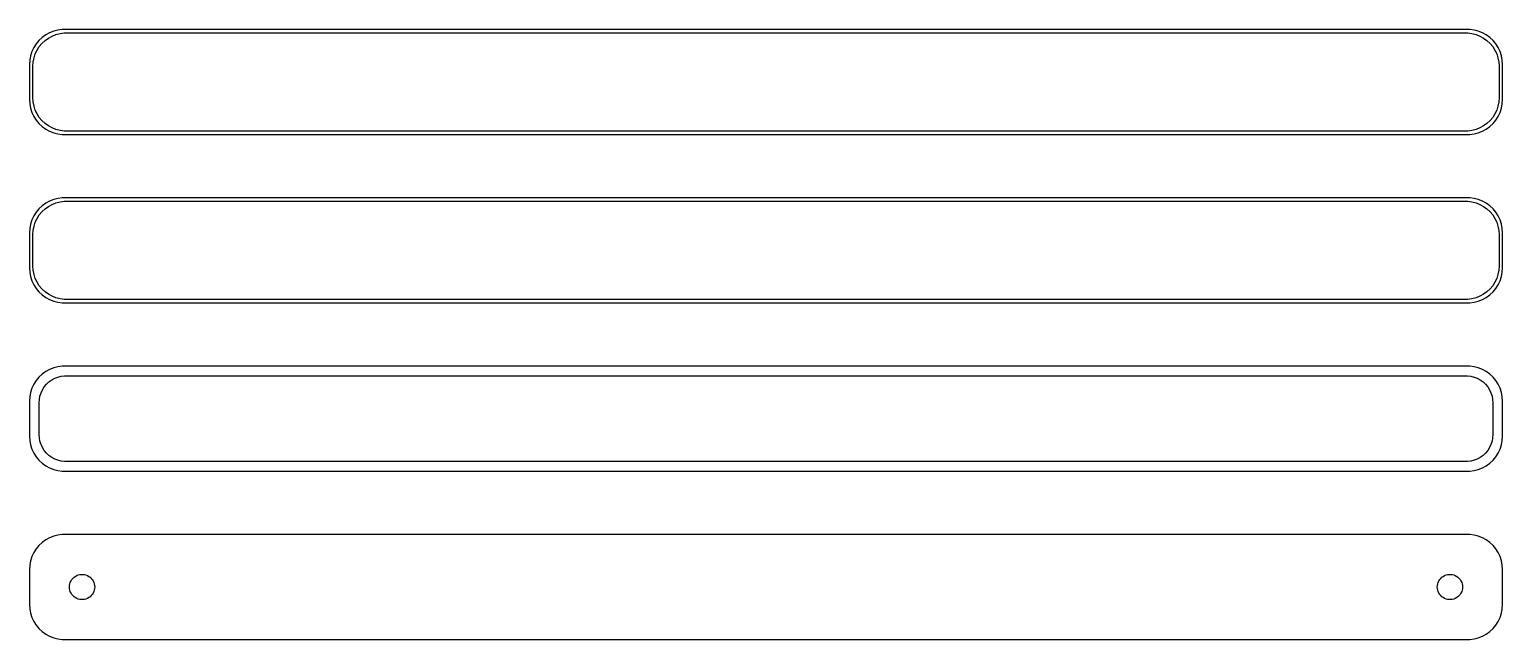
# Model space of a CAD drawing. Header units: metres. Extents: x -105 to 105, y 65 to 151.
import ezdxf

# ---------------------------------------------------------------- set-up
doc = ezdxf.new("R2010")
doc.units = ezdxf.units.M

msp = doc.modelspace()

# ---------------------------------------------------------------- linework, layer by layer
for p, q in [((-101.545, 151.255), (-102.129, 151.024)), ((-100.937, 151.411), (-101.545, 151.255)), ((-100.314, 151.49), (-100.937, 151.411)), ((100.314, 151.49), (-100.314, 151.49)), ((100.937, 151.411), (100.314, 151.49)), ((101.545, 151.255), (100.937, 151.411)), ((102.129, 151.024), (101.545, 151.255)), ((-104.045, 149.439), (-104.382, 148.909)), ((-103.645, 149.923), (-104.045, 149.439)), ((-103.187, 150.353), (-103.645, 149.923)), ((-103.593, 149.042), (-103.213, 149.502)), ((-103.213, 149.502), (-102.778, 149.91)), ((-102.679, 150.722), (-103.187, 150.353)), ((-102.778, 149.91), (-102.295, 150.261)), ((-102.129, 151.024), (-102.679, 150.722)), ((-102.295, 150.261), (-101.772, 150.548)), ((-101.772, 150.548), (-101.218, 150.768)), ((-101.218, 150.768), (-100.64, 150.916)), ((-100.64, 150.916), (-100.048, 150.991)), ((-100.048, 150.991), (100.048, 150.991)), ((100.048, 150.991), (100.64, 150.916)), ((100.64, 150.916), (101.218, 150.768)), ((101.218, 150.768), (101.772, 150.548)), ((101.772, 150.548), (102.295, 150.261)), ((102.679, 150.722), (102.129, 151.024)), ((102.295, 150.261), (102.778, 149.91)), ((103.187, 150.353), (102.679, 150.722)), ((102.778, 149.91), (103.213, 149.502)), ((103.645, 149.923), (103.187, 150.353)), ((103.213, 149.502), (103.593, 149.042)), ((104.045, 149.439), (103.645, 149.923)), ((104.382, 148.909), (104.045, 149.439)), ((-104.961, 147.127), (-105, 146.5)), ((-104.843, 147.743), (-104.961, 147.127)), ((-104.649, 148.341), (-104.843, 147.743)), ((-104.382, 148.909), (-104.649, 148.341)), ((-104.463, 146.845), (-104.351, 147.431)), ((-104.351, 147.431), (-104.166, 147.999)), ((-104.166, 147.999), (-103.912, 148.538)), ((-103.912, 148.538), (-103.593, 149.042)), ((103.593, 149.042), (103.912, 148.538)), ((103.912, 148.538), (104.166, 147.999)), ((104.166, 147.999), (104.351, 147.431)), ((104.351, 147.431), (104.463, 146.845)), ((104.649, 148.341), (104.382, 148.909)), ((104.843, 147.743), (104.649, 148.341)), ((104.961, 147.127), (104.843, 147.743)), ((105, 146.5), (104.961, 147.127)), ((-105, 146.5), (-105, 141.5)), ((-104.5, 146.25), (-104.463, 146.845)), ((-104.5, 141.75), (-104.5, 146.25)), ((104.463, 146.845), (104.5, 146.25)), ((104.5, 146.25), (104.5, 141.75)), ((105, 141.5), (105, 146.5)), ((-105, 141.5), (-104.961, 140.873)), ((-104.961, 140.873), (-104.843, 140.257)), ((-104.463, 141.155), (-104.5, 141.75)), ((-104.351, 140.569), (-104.463, 141.155)), ((104.463, 141.155), (104.351, 140.569)), ((104.5, 141.75), (104.463, 141.155)), ((104.843, 140.257), (104.961, 140.873)), ((104.961, 140.873), (105, 141.5)), ((-104.843, 140.257), (-104.649, 139.659)), ((-104.649, 139.659), (-104.382, 139.091)), ((-104.382, 139.091), (-104.045, 138.561)), ((-104.166, 140.001), (-104.351, 140.569)), ((-103.912, 139.462), (-104.166, 140.001)), ((-103.593, 138.958), (-103.912, 139.462)), ((-103.213, 138.498), (-103.593, 138.958)), ((103.593, 138.958), (103.213, 138.498)), ((103.912, 139.462), (103.593, 138.958)), ((104.166, 140.001), (103.912, 139.462)), ((104.045, 138.561), (104.382, 139.091)), ((104.351, 140.569), (104.166, 140.001)), ((104.382, 139.091), (104.649, 139.659)), ((104.649, 139.659), (104.843, 140.257)), ((-104.045, 138.561), (-103.645, 138.077)), ((-103.645, 138.077), (-103.187, 137.647)), ((-102.778, 138.09), (-103.213, 138.498)), ((-103.187, 137.647), (-102.679, 137.278)), ((-102.295, 137.739), (-102.778, 138.09)), ((-102.679, 137.278), (-102.129, 136.976)), ((-101.772, 137.452), (-102.295, 137.739)), ((-102.129, 136.976), (-101.545, 136.745)), ((-101.218, 137.232), (-101.772, 137.452)), ((-101.545, 136.745), (-100.937, 136.589)), ((-100.64, 137.084), (-101.218, 137.232)), ((-100.937, 136.589), (-100.314, 136.51)), ((-100.048, 137.009), (-100.64, 137.084)), ((-100.314, 136.51), (100.314, 136.51)), ((100.048, 137.009), (-100.048, 137.009)), ((100.64, 137.084), (100.048, 137.009)), ((100.314, 136.51), (100.937, 136.589)), ((101.218, 137.232), (100.64, 137.084)), ((100.937, 136.589), (101.545, 136.745)), ((101.772, 137.452), (101.218, 137.232)), ((101.545, 136.745), (102.129, 136.976)), ((102.295, 137.739), (101.772, 137.452)), ((102.129, 136.976), (102.679, 137.278)), ((102.778, 138.09), (102.295, 137.739)), ((102.679, 137.278), (103.187, 137.647)), ((103.213, 138.498), (102.778, 138.09)), ((103.187, 137.647), (103.645, 138.077)), ((103.645, 138.077), (104.045, 138.561)), ((-103.187, 126.353), (-103.645, 125.923)), ((-102.679, 126.722), (-103.187, 126.353)), ((-102.778, 125.91), (-102.295, 126.261)), ((-102.129, 127.024), (-102.679, 126.722)), ((-102.295, 126.261), (-101.772, 126.548)), ((-101.545, 127.255), (-102.129, 127.024)), ((-101.772, 126.548), (-101.218, 126.768)), ((-100.937, 127.411), (-101.545, 127.255)), ((-101.218, 126.768), (-100.64, 126.916)), ((-100.314, 127.49), (-100.937, 127.411)), ((-100.64, 126.916), (-100.048, 126.991)), ((100.314, 127.49), (-100.314, 127.49)), ((-100.048, 126.991), (100.048, 126.991)), ((100.048, 126.991), (100.64, 126.916)), ((100.937, 127.411), (100.314, 127.49)), ((100.64, 126.916), (101.218, 126.768)), ((101.545, 127.255), (100.937, 127.411)), ((101.218, 126.768), (101.772, 126.548)), ((102.129, 127.024), (101.545, 127.255)), ((101.772, 126.548), (102.295, 126.261)), ((102.679, 126.722), (102.129, 127.024)), ((102.295, 126.261), (102.778, 125.91)), ((103.187, 126.353), (102.679, 126.722)), ((103.645, 125.923), (103.187, 126.353)), ((-104.649, 124.341), (-104.843, 123.743)), ((-104.382, 124.909), (-104.649, 124.341)), ((-104.045, 125.439), (-104.382, 124.909)), ((-104.351, 123.431), (-104.166, 123.999)), ((-104.166, 123.999), (-103.912, 124.538)), ((-103.645, 125.923), (-104.045, 125.439)), ((-103.912, 124.538), (-103.593, 125.042)), ((-103.593, 125.042), (-103.213, 125.502)), ((-103.213, 125.502), (-102.778, 125.91)), ((102.778, 125.91), (103.213, 125.502)), ((103.213, 125.502), (103.593, 125.042)), ((103.593, 125.042), (103.912, 124.538)), ((104.045, 125.439), (103.645, 125.923)), ((103.912, 124.538), (104.166, 123.999)), ((104.382, 124.909), (104.045, 125.439)), ((104.166, 123.999), (104.351, 123.431)), ((104.649, 124.341), (104.382, 124.909)), ((104.843, 123.743), (104.649, 124.341)), ((-104.961, 123.127), (-105, 122.5)), ((-105, 122.5), (-105, 117.5)), ((-104.843, 123.743), (-104.961, 123.127)), ((-104.5, 122.25), (-104.463, 122.845)), ((-104.5, 117.75), (-104.5, 122.25)), ((-104.463, 122.845), (-104.351, 123.431)), ((104.351, 123.431), (104.463, 122.845)), ((104.463, 122.845), (104.5, 122.25)), ((104.5, 122.25), (104.5, 117.75)), ((104.961, 123.127), (104.843, 123.743)), ((105, 122.5), (104.961, 123.127)), ((105, 117.5), (105, 122.5)), ((-104.463, 117.155), (-104.5, 117.75)), ((104.5, 117.75), (104.463, 117.155)), ((-105, 117.5), (-104.961, 116.873)), ((-104.961, 116.873), (-104.843, 116.257)), ((-104.843, 116.257), (-104.649, 115.659)), ((-104.649, 115.659), (-104.382, 115.091)), ((-104.351, 116.569), (-104.463, 117.155)), ((-104.166, 116.001), (-104.351, 116.569)), ((-103.912, 115.462), (-104.166, 116.001)), ((104.166, 116.001), (103.912, 115.462)), ((104.351, 116.569), (104.166, 116.001)), ((104.463, 117.155), (104.351, 116.569)), ((104.382, 115.091), (104.649, 115.659)), ((104.649, 115.659), (104.843, 116.257)), ((104.843, 116.257), (104.961, 116.873)), ((104.961, 116.873), (105, 117.5)), ((-104.382, 115.091), (-104.045, 114.561)), ((-104.045, 114.561), (-103.645, 114.077)), ((-103.593, 114.958), (-103.912, 115.462)), ((-103.645, 114.077), (-103.187, 113.647)), ((-103.213, 114.498), (-103.593, 114.958)), ((-102.778, 114.09), (-103.213, 114.498)), ((-103.187, 113.647), (-102.679, 113.278)), ((-102.295, 113.739), (-102.778, 114.09)), ((-101.772, 113.452), (-102.295, 113.739)), ((-101.218, 113.232), (-101.772, 113.452)), ((101.772, 113.452), (101.218, 113.232)), ((102.295, 113.739), (101.772, 113.452)), ((102.778, 114.09), (102.295, 113.739)), ((102.679, 113.278), (103.187, 113.647)), ((103.213, 114.498), (102.778, 114.09)), ((103.187, 113.647), (103.645, 114.077)), ((103.593, 114.958), (103.213, 114.498)), ((103.912, 115.462), (103.593, 114.958)), ((103.645, 114.077), (104.045, 114.561)), ((104.045, 114.561), (104.382, 115.091)), ((-102.679, 113.278), (-102.129, 112.976)), ((-102.129, 112.976), (-101.545, 112.745)), ((-101.545, 112.745), (-100.937, 112.589)), ((-100.64, 113.084), (-101.218, 113.232)), ((-100.937, 112.589), (-100.314, 112.51)), ((-100.048, 113.009), (-100.64, 113.084)), ((-100.314, 112.51), (100.314, 112.51)), ((100.048, 113.009), (-100.048, 113.009)), ((100.64, 113.084), (100.048, 113.009)), ((100.314, 112.51), (100.937, 112.589)), ((101.218, 113.232), (100.64, 113.084)), ((100.937, 112.589), (101.545, 112.745)), ((101.545, 112.745), (102.129, 112.976)), ((102.129, 112.976), (102.679, 113.278)), ((-102.129, 103.024), (-102.679, 102.722)), ((-101.545, 103.255), (-102.129, 103.024)), ((-100.937, 103.411), (-101.545, 103.255)), ((-100.314, 103.49), (-100.937, 103.411)), ((100.314, 103.49), (-100.314, 103.49)), ((100.937, 103.411), (100.314, 103.49)), ((101.545, 103.255), (100.937, 103.411)), ((102.129, 103.024), (101.545, 103.255)), ((102.679, 102.722), (102.129, 103.024)), ((-104.382, 100.909), (-104.649, 100.341)), ((-104.045, 101.439), (-104.382, 100.909)), ((-103.645, 101.923), (-104.045, 101.439)), ((-103.187, 102.353), (-103.645, 101.923)), ((-102.679, 102.722), (-103.187, 102.353)), ((-102.88, 100.524), (-102.571, 100.899)), ((-102.571, 100.899), (-102.216, 101.231)), ((-102.216, 101.231), (-101.823, 101.517)), ((-101.823, 101.517), (-101.398, 101.751)), ((-101.398, 101.751), (-100.946, 101.93)), ((-100.946, 101.93), (-100.475, 102.051)), ((-100.475, 102.051), (-99.993, 102.112)), ((-99.993, 102.112), (99.993, 102.112)), ((99.993, 102.112), (100.475, 102.051)), ((100.475, 102.051), (100.946, 101.93)), ((100.946, 101.93), (101.398, 101.751)), ((101.398, 101.751), (101.823, 101.517)), ((101.823, 101.517), (102.216, 101.231)), ((102.216, 101.231), (102.571, 100.899)), ((102.571, 100.899), (102.88, 100.524)), ((103.187, 102.353), (102.679, 102.722)), ((103.645, 101.923), (103.187, 102.353)), ((104.045, 101.439), (103.645, 101.923)), ((104.382, 100.909), (104.045, 101.439)), ((104.649, 100.341), (104.382, 100.909)), ((-104.961, 99.1267), (-105, 98.5)), ((-104.843, 99.7434), (-104.961, 99.1267)), ((-104.649, 100.341), (-104.843, 99.7434)), ((-103.619, 98.25), (-103.589, 98.735)), ((-103.589, 98.735), (-103.498, 99.2123)), ((-103.498, 99.2123), (-103.348, 99.6744)), ((-103.348, 99.6744), (-103.141, 100.114)), ((-103.141, 100.114), (-102.88, 100.524)), ((102.88, 100.524), (103.141, 100.114)), ((103.141, 100.114), (103.348, 99.6744)), ((103.348, 99.6744), (103.498, 99.2123)), ((103.498, 99.2123), (103.589, 98.735)), ((103.589, 98.735), (103.619, 98.25)), ((104.843, 99.7434), (104.649, 100.341)), ((104.961, 99.1267), (104.843, 99.7434)), ((105, 98.5), (104.961, 99.1267)), ((-105, 98.5), (-105, 93.5)), ((-103.619, 93.75), (-103.619, 98.25)), ((103.619, 98.25), (103.619, 93.75)), ((105, 93.5), (105, 98.5)), ((-105, 93.5), (-104.961, 92.8733)), ((-104.961, 92.8733), (-104.843, 92.2566)), ((-103.589, 93.265), (-103.619, 93.75)), ((-103.498, 92.7877), (-103.589, 93.265)), ((-103.348, 92.3256), (-103.498, 92.7877)), ((103.498, 92.7877), (103.348, 92.3256)), ((103.589, 93.265), (103.498, 92.7877)), ((103.619, 93.75), (103.589, 93.265)), ((104.843, 92.2566), (104.961, 92.8733)), ((104.961, 92.8733), (105, 93.5)), ((-104.843, 92.2566), (-104.649, 91.6594)), ((-104.649, 91.6594), (-104.382, 91.0912)), ((-104.382, 91.0912), (-104.045, 90.5611)), ((-104.045, 90.5611), (-103.645, 90.0773)), ((-103.141, 91.8859), (-103.348, 92.3256)), ((-102.88, 91.4756), (-103.141, 91.8859)), ((-102.571, 91.1012), (-102.88, 91.4756)), ((-102.216, 90.7685), (-102.571, 91.1012)), ((-101.823, 90.4829), (-102.216, 90.7685)), ((-101.398, 90.2488), (-101.823, 90.4829)), ((101.823, 90.4829), (101.398, 90.2488)), ((102.216, 90.7685), (101.823, 90.4829)), ((102.571, 91.1012), (102.216, 90.7685)), ((102.88, 91.4756), (102.571, 91.1012)), ((103.141, 91.8859), (102.88, 91.4756)), ((103.348, 92.3256), (103.141, 91.8859)), ((103.645, 90.0773), (104.045, 90.5611)), ((104.045, 90.5611), (104.382, 91.0912)), ((104.382, 91.0912), (104.649, 91.6594)), ((104.649, 91.6594), (104.843, 92.2566)), ((-103.645, 90.0773), (-103.187, 89.6474)), ((-103.187, 89.6474), (-102.679, 89.2784)), ((-102.679, 89.2784), (-102.129, 88.9759)), ((-102.129, 88.9759), (-101.545, 88.7447)), ((-101.545, 88.7447), (-100.937, 88.5886)), ((-100.946, 90.0699), (-101.398, 90.2488)), ((-100.475, 89.9491), (-100.946, 90.0699)), ((-100.937, 88.5886), (-100.314, 88.5099)), ((-99.993, 89.8882), (-100.475, 89.9491)), ((-100.314, 88.5099), (100.314, 88.5099)), ((99.993, 89.8882), (-99.993, 89.8882)), ((100.475, 89.9491), (99.993, 89.8882)), ((100.314, 88.5099), (100.937, 88.5886)), ((100.946, 90.0699), (100.475, 89.9491)), ((100.937, 88.5886), (101.545, 88.7447)), ((101.398, 90.2488), (100.946, 90.0699)), ((101.545, 88.7447), (102.129, 88.9759)), ((102.129, 88.9759), (102.679, 89.2784)), ((102.679, 89.2784), (103.187, 89.6474)), ((103.187, 89.6474), (103.645, 90.0773)), ((-103.645, 77.9227), (-104.045, 77.4389)), ((-103.187, 78.3526), (-103.645, 77.9227)), ((-102.679, 78.7216), (-103.187, 78.3526)), ((-102.129, 79.0241), (-102.679, 78.7216)), ((-101.545, 79.2553), (-102.129, 79.0241)), ((-100.937, 79.4114), (-101.545, 79.2553)), ((-100.314, 79.4901), (-100.937, 79.4114)), ((100.314, 79.4901), (-100.314, 79.4901)), ((100.937, 79.4114), (100.314, 79.4901)), ((101.545, 79.2553), (100.937, 79.4114)), ((102.129, 79.0241), (101.545, 79.2553)), ((102.679, 78.7216), (102.129, 79.0241)), ((103.187, 78.3526), (102.679, 78.7216)), ((103.645, 77.9227), (103.187, 78.3526)), ((104.045, 77.4389), (103.645, 77.9227)), ((-104.843, 75.7434), (-104.961, 75.1267)), ((-104.649, 76.3406), (-104.843, 75.7434)), ((-104.382, 76.9088), (-104.649, 76.3406)), ((-104.045, 77.4389), (-104.382, 76.9088)), ((104.382, 76.9088), (104.045, 77.4389)), ((104.649, 76.3406), (104.382, 76.9088)), ((104.843, 75.7434), (104.649, 76.3406)), ((104.961, 75.1267), (104.843, 75.7434)), ((-104.961, 75.1267), (-105, 74.5)), ((-105, 74.5), (-105, 69.5)), ((-98.6474, 73.3869), (-98.4645, 73.5198)), ((-98.4645, 73.5198), (-98.2664, 73.6287)), ((-98.2664, 73.6287), (-98.0562, 73.7119)), ((-98.0562, 73.7119), (-97.8373, 73.7681)), ((-97.8373, 73.7681), (-97.613, 73.7964)), ((-97.613, 73.7964), (-97.387, 73.7964)), ((-97.387, 73.7964), (-97.1627, 73.7681)), ((-97.1627, 73.7681), (-96.9438, 73.7119)), ((-96.9438, 73.7119), (-96.7336, 73.6287)), ((-96.7336, 73.6287), (-96.5355, 73.5198)), ((-96.5355, 73.5198), (-96.3526, 73.3869)), ((96.3526, 73.3869), (96.5355, 73.5198)), ((96.5355, 73.5198), (96.7336, 73.6287)), ((96.7336, 73.6287), (96.9438, 73.7119)), ((96.9438, 73.7119), (97.1627, 73.7681)), ((97.1627, 73.7681), (97.387, 73.7964)), ((97.387, 73.7964), (97.613, 73.7964)), ((97.613, 73.7964), (97.8373, 73.7681)), ((97.8373, 73.7681), (98.0562, 73.7119)), ((98.0562, 73.7119), (98.2664, 73.6287)), ((98.2664, 73.6287), (98.4645, 73.5198)), ((98.4645, 73.5198), (98.6474, 73.3869)), ((105, 74.5), (104.961, 75.1267)), ((105, 69.5), (105, 74.5)), ((-99.3, 72), (-99.2858, 72.2256)), ((-99.2858, 71.7744), (-99.3, 72)), ((-99.2858, 72.2256), (-99.2434, 72.4476)), ((-99.2434, 71.5524), (-99.2858, 71.7744)), ((-99.2434, 72.4476), (-99.1736, 72.6626)), ((-99.1736, 71.3374), (-99.2434, 71.5524)), ((-99.1736, 72.6626), (-99.0773, 72.8671)), ((-99.0773, 72.8671), (-98.9562, 73.058)), ((-98.9562, 73.058), (-98.8121, 73.2322)), ((-98.8121, 73.2322), (-98.6474, 73.3869)), ((-96.3526, 73.3869), (-96.1879, 73.2322)), ((-96.1879, 73.2322), (-96.0438, 73.058)), ((-96.0438, 73.058), (-95.9226, 72.8671)), ((-95.9226, 72.8671), (-95.8264, 72.6626)), ((-95.8264, 72.6626), (-95.7565, 72.4476)), ((-95.7565, 71.5524), (-95.8264, 71.3374)), ((-95.7565, 72.4476), (-95.7142, 72.2256)), ((-95.7142, 71.7744), (-95.7565, 71.5524)), ((-95.7142, 72.2256), (-95.7, 72)), ((-95.7, 72), (-95.7142, 71.7744)), ((95.7, 72), (95.7142, 72.2256)), ((95.7142, 71.7744), (95.7, 72)), ((95.7142, 72.2256), (95.7565, 72.4476)), ((95.7565, 71.5524), (95.7142, 71.7744)), ((95.7565, 72.4476), (95.8264, 72.6626)), ((95.8264, 71.3374), (95.7565, 71.5524)), ((95.8264, 72.6626), (95.9226, 72.8671)), ((95.9226, 72.8671), (96.0438, 73.058)), ((96.0438, 73.058), (96.1879, 73.2322)), ((96.1879, 73.2322), (96.3526, 73.3869)), ((98.6474, 73.3869), (98.8121, 73.2322)), ((98.8121, 73.2322), (98.9562, 73.058)), ((98.9562, 73.058), (99.0773, 72.8671)), ((99.0773, 72.8671), (99.1736, 72.6626)), ((99.1736, 72.6626), (99.2434, 72.4476)), ((99.2434, 71.5524), (99.1736, 71.3374)), ((99.2434, 72.4476), (99.2858, 72.2256)), ((99.2858, 71.7744), (99.2434, 71.5524)), ((99.2858, 72.2256), (99.3, 72)), ((99.3, 72), (99.2858, 71.7744)), ((-105, 69.5), (-104.961, 68.8733)), ((-99.0773, 71.1329), (-99.1736, 71.3374)), ((-98.9562, 70.942), (-99.0773, 71.1329)), ((-98.8121, 70.7678), (-98.9562, 70.942)), ((-98.6474, 70.6131), (-98.8121, 70.7678)), ((-98.4645, 70.4802), (-98.6474, 70.6131)), ((-98.2664, 70.3713), (-98.4645, 70.4802)), ((-98.0562, 70.2881), (-98.2664, 70.3713)), ((-97.8373, 70.2319), (-98.0562, 70.2881)), ((-97.613, 70.2036), (-97.8373, 70.2319)), ((-97.387, 70.2036), (-97.613, 70.2036)), ((-97.1627, 70.2319), (-97.387, 70.2036)), ((-96.9438, 70.2881), (-97.1627, 70.2319)), ((-96.7336, 70.3713), (-96.9438, 70.2881)), ((-96.5355, 70.4802), (-96.7336, 70.3713)), ((-96.3526, 70.6131), (-96.5355, 70.4802)), ((-96.1879, 70.7678), (-96.3526, 70.6131)), ((-96.0438, 70.942), (-96.1879, 70.7678)), ((-95.9226, 71.1329), (-96.0438, 70.942)), ((-95.8264, 71.3374), (-95.9226, 71.1329)), ((95.9226, 71.1329), (95.8264, 71.3374)), ((96.0438, 70.942), (95.9226, 71.1329)), ((96.1879, 70.7678), (96.0438, 70.942)), ((96.3526, 70.6131), (96.1879, 70.7678)), ((96.5355, 70.4802), (96.3526, 70.6131)), ((96.7336, 70.3713), (96.5355, 70.4802)), ((96.9438, 70.2881), (96.7336, 70.3713)), ((97.1627, 70.2319), (96.9438, 70.2881)), ((97.387, 70.2036), (97.1627, 70.2319)), ((97.613, 70.2036), (97.387, 70.2036)), ((97.8373, 70.2319), (97.613, 70.2036)), ((98.0562, 70.2881), (97.8373, 70.2319)), ((98.2664, 70.3713), (98.0562, 70.2881)), ((98.4645, 70.4802), (98.2664, 70.3713)), ((98.6474, 70.6131), (98.4645, 70.4802)), ((98.8121, 70.7678), (98.6474, 70.6131)), ((98.9562, 70.942), (98.8121, 70.7678)), ((99.0773, 71.1329), (98.9562, 70.942)), ((99.1736, 71.3374), (99.0773, 71.1329)), ((104.961, 68.8733), (105, 69.5)), ((-104.961, 68.8733), (-104.843, 68.2566)), ((-104.843, 68.2566), (-104.649, 67.6594)), ((-104.649, 67.6594), (-104.382, 67.0912)), ((104.382, 67.0912), (104.649, 67.6594)), ((104.649, 67.6594), (104.843, 68.2566)), ((104.843, 68.2566), (104.961, 68.8733)), ((-104.382, 67.0912), (-104.045, 66.5611)), ((-104.045, 66.5611), (-103.645, 66.0773)), ((-103.645, 66.0773), (-103.187, 65.6474)), ((-103.187, 65.6474), (-102.679, 65.2784)), ((-102.679, 65.2784), (-102.129, 64.9759)), ((102.129, 64.9759), (102.679, 65.2784)), ((102.679, 65.2784), (103.187, 65.6474)), ((103.187, 65.6474), (103.645, 66.0773)), ((103.645, 66.0773), (104.045, 66.5611)), ((104.045, 66.5611), (104.382, 67.0912)), ((-102.129, 64.9759), (-101.545, 64.7447)), ((-101.545, 64.7447), (-100.937, 64.5886)), ((-100.937, 64.5886), (-100.314, 64.5099)), ((-100.314, 64.5099), (100.314, 64.5099)), ((100.314, 64.5099), (100.937, 64.5886)), ((100.937, 64.5886), (101.545, 64.7447)), ((101.545, 64.7447), (102.129, 64.9759))]:
    msp.add_line(p, q)

doc.saveas('drawing.dxf')
